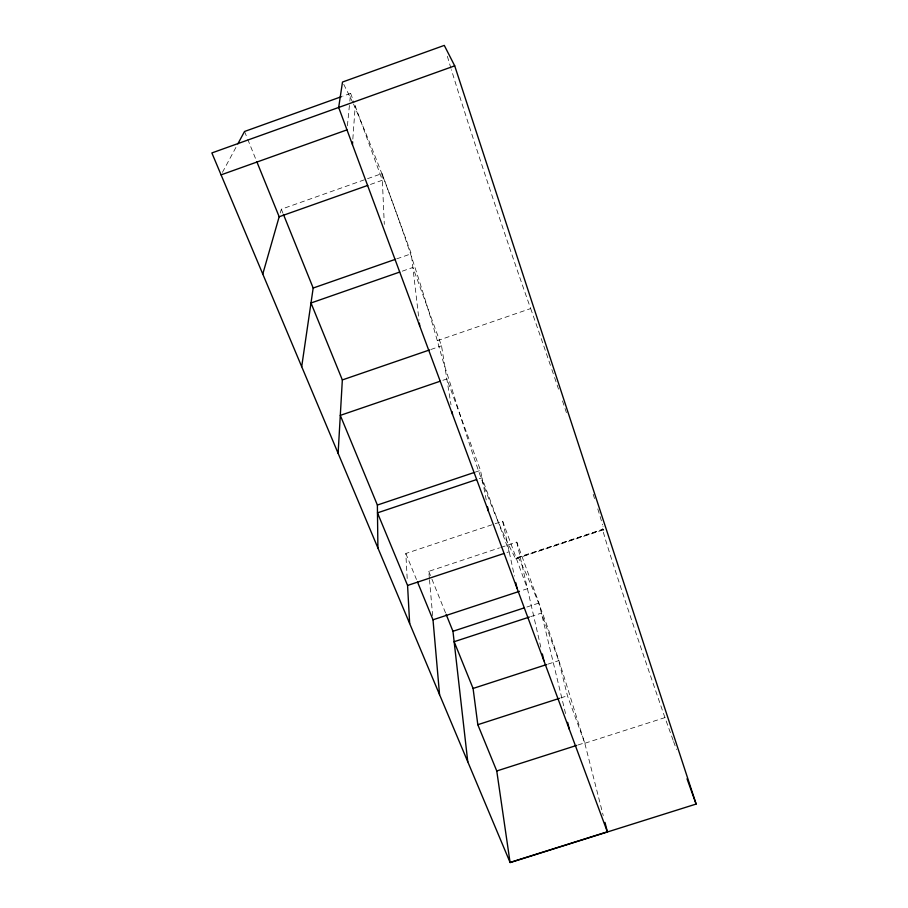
<?xml version="1.0" encoding="UTF-8"?>
<svg xmlns="http://www.w3.org/2000/svg" width="908" height="908" viewBox="0 0 908 908"><rect width="100%" height="100%" fill="white"/><g stroke="black" fill="none" stroke-linecap="round" stroke-linejoin="round"><path stroke-width="0.68" stroke-dasharray="4.54 3.41" d="M352.837 139.083L355.21 105.918M347.401 125.769L349.716 102.513M349.852 101.151L350.624 93.365L342.668 96.225M280.254 212.994L281.332 209.226L382.052 173.542L411.279 253.763L419.053 320.342M222.426 172.372L236.5 146.347M353.484 103.966C389.43 187.207 418.86 273.285 442.911 360.68C464.59 427.441 483.249 496.415 515.653 558.84L518.184 557.296L602.708 529.307M370.441 184.46L382.347 180.249L353.371 100.902M396.705 258.859L411.279 253.763M402.301 271.163L412.879 267.474L441.526 345.823L451.004 404.866M437.293 340.704L530.669 308.561A161.045 2.962 71.6 0 1 451.389 69.689M430.801 349.512L441.526 345.823M442.843 380.316L446.838 378.942L480.502 470.367L486.234 499.979M475.145 472.171L480.502 470.367M479.254 478.675L481.932 477.767L509.206 551.746L506.528 552.631M407.193 578.498L405.819 553.494L502.68 521.215L527.434 588.702L520.783 590.892M429.37 578.283L428.769 571.359L499.457 547.899M500.785 547.456L516.8 542.144L538.977 603.048L565.684 714.176M516.947 558.057L603.196 529.5A133.26 2.145 71.4 0 0 603.003 526.583M515.653 558.84L603.707 529.704M526.878 607.021L538.977 603.048M530.658 616.634L541.395 613.116L558.726 660.638L567.443 695.766L584.752 743.005M548.023 664.111L558.726 660.638M560.758 697.923L567.443 695.766M578.033 744.969L584.695 742.846L603.241 815.6M673.112 740.224L664.951 717.615L584.82 743.255C564.628 680.739 547.842 616.055 518.184 557.296M343.746 84.342L352.951 102.808M405.819 553.494L416.477 579.486M244.536 131.478L247.203 138.039M247.736 139.344L256.26 160.341M428.769 571.359L431.391 577.874M431.924 579.179L445.601 613.036M281.332 209.226L282.921 213.164M350.624 93.365L352.917 99.642M673.588 741.552L676.471 749.531M516.8 542.144L540.793 647.166M502.68 521.215L514.393 576.035M429.495 579.656L432.639 615.635M382.052 173.542L384.3 224.389M450.947 68.259A161.045 2.962 71.6 0 1 446.634 53.788M530.669 308.561A133.26 2.145 71.4 0 1 551.406 368.228M551.86 369.545A133.26 2.145 71.4 0 1 553.676 374.856M554.584 377.524A133.26 2.145 71.4 0 1 558.522 389.146M562.495 400.927A133.26 2.145 71.4 0 1 566.433 412.675M593.185 494.293A133.26 2.145 71.4 0 1 595.069 500.251M597.782 508.923A133.26 2.145 71.4 0 1 602.549 524.915M664.951 717.615A134.566 2.088 71.2 0 1 620.243 585.728A134.566 2.088 71.2 0 1 603.196 529.5"/><path stroke-width="1.36" d="M338.116 453.308L342.339 379.93L311.001 302.988L399.656 272.082M352.452 144.588L352.644 141.841M301.694 366.662L313.181 288.029L283.455 214.481M262.775 274.046L279.176 216.751L256.794 161.647M237.839 143.873L244.536 131.478L341.34 96.702M454.704 65.841L211.87 152.941L510.148 862.6L696.13 804.057L454.704 65.841L444.284 45.4L342.498 82.038L338.673 107.462L607.418 831.989L604.978 822.432M221.075 174.858L346.992 129.867M279.176 216.751L367.797 185.391M313.181 288.029L395.377 259.325M342.339 379.93L429.461 349.977M440.187 381.224L340.296 415.376L377.376 505.052L377.91 547.978M377.376 505.052L473.806 472.625M476.575 479.572L377.478 512.861L407.567 585.444L409.656 623.524M407.567 585.444L503.849 553.528M439.563 694.665L433.002 619.789L519.455 591.335M467.768 761.778L452.956 631.276L524.188 607.895M529.319 617.077L454.148 641.706L473.079 688.446L477.812 724.697L496.824 771.13M473.079 688.446L546.684 664.543M477.812 724.697L559.419 698.354M576.694 745.4L496.755 770.971L510.069 862.43L607.35 831.807M417.544 582.096L433.002 619.789M446.123 614.341L452.956 631.276M687.015 778.792L696.13 804.057M567.648 722.371L569.293 729.203M542.348 653.964L543.903 660.763M515.835 582.777L516.981 588.18M487.573 506.914L488.379 511.068M452.093 411.687L452.536 414.423M419.382 323.135L419.7 325.915"/></g></svg>
